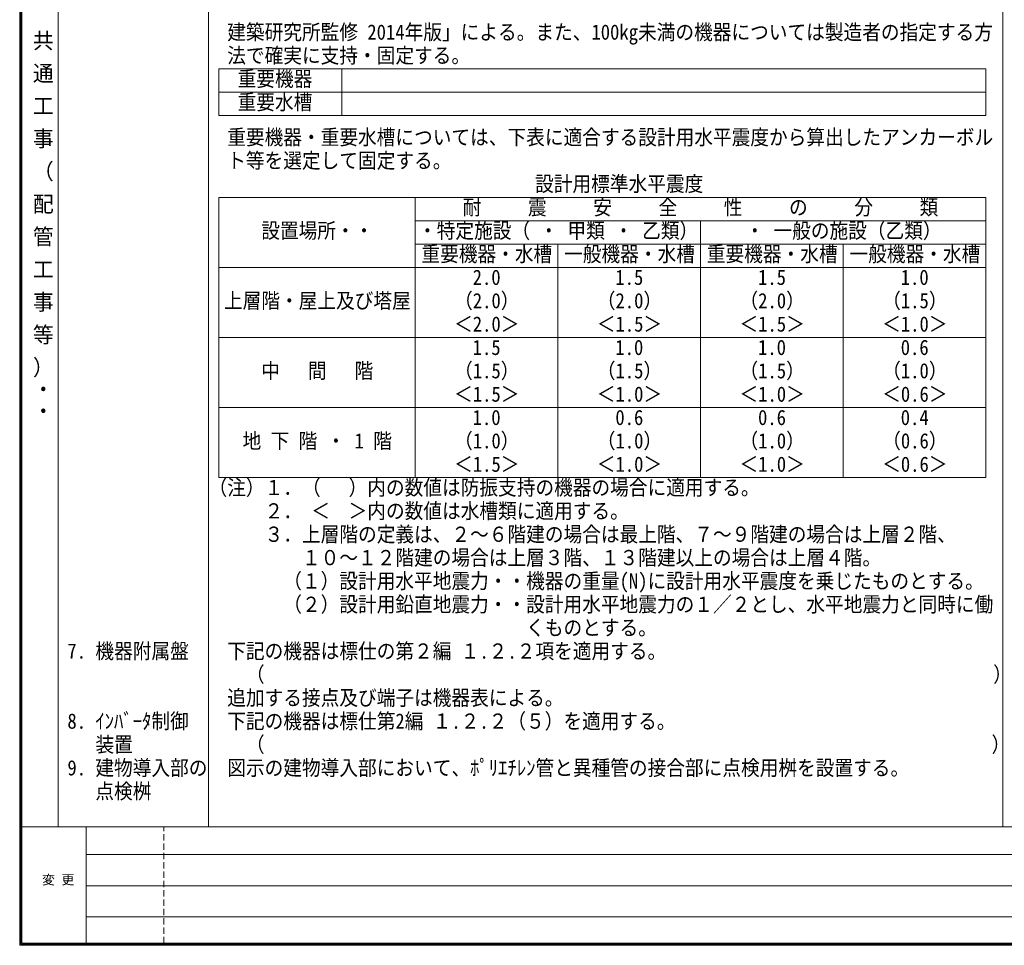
# Model space of a CAD drawing. Units: millimetres on the paper. Extents: x -399 to 402, y -466 to 280.
# Drawn here: x -398.6 to -208.8, y -274.4 to -96.1 of the extents above; entities that cross this region are included whole.
import ezdxf
from ezdxf.enums import TextEntityAlignment as Align

# ---------------------------------------------------------------- set-up
doc = ezdxf.new("R2010")
doc.units = ezdxf.units.MM
doc.linetypes.add('DASHED1', pattern=[1.8, 1.2, -0.6])
for name, color, linetype, lineweight in [('0-0', 7, 'Continuous', 9), ('0-F', 7, 'Continuous', 9), ('F-0_枠', 2, 'Continuous', 9)]:
    doc.layers.add(name, color=color, linetype=linetype, lineweight=lineweight)
doc.styles.add('@ＭＳ ゴシック', font='')
doc.styles.add('ＭＳ ゴシック', font='')
doc.styles.get('@ＭＳ ゴシック').set_extended_font_data('@MS Gothic')
doc.styles.get('ＭＳ ゴシック').set_extended_font_data('MS Gothic')

msp = doc.modelspace()

# ---------------------------------------------------------------- linework, layer by layer
at = {"layer": '0-0', "color": 2}
for p, q in [((-360.207, -114.597), (-360.207, -105.597)), ((-360.207, -105.597), (-212.382, -105.597)), ((-336.494, -105.597), (-336.494, -114.597)), ((-212.382, -105.597), (-212.382, -114.597)), ((-360.207, -110.097), (-212.382, -110.097)), ((-360.207, -114.597), (-212.382, -114.597)), ((-360.207, -130.347), (-360.207, -184.347)), ((-212.382, -130.347), (-360.207, -130.347)), ((-322.382, -130.347), (-322.382, -184.347)), ((-212.382, -130.347), (-212.382, -184.347)), ((-322.382, -134.847), (-212.382, -134.847)), ((-267.382, -134.847), (-267.382, -184.347)), ((-322.382, -139.347), (-212.382, -139.347)), ((-294.882, -139.347), (-294.882, -184.347)), ((-239.882, -139.347), (-239.882, -184.347)), ((-360.207, -143.847), (-212.382, -143.847)), ((-212.382, -157.347), (-360.207, -157.347)), ((-360.207, -170.847), (-212.382, -170.847)), ((-212.382, -184.347), (-360.207, -184.347))]:
    msp.add_line(p, q, dxfattribs=at)
at = {"layer": '0-F', "color": 2}
for p, q in [((-391.207, -250.047), (-391.207, -251.631)), ((-362.207, -250.047), (-362.207, -251.631)), ((-209.157, -250.047), (-209.157, -251.631)), ((-398.207, -251.631), (195.677, -251.631)), ((401.993, -274.047), (-398.207, -274.047))]:
    msp.add_line(p, q, dxfattribs=at)
at = {"layer": '0-F', "color": 3}
msp.add_line((-385.807, -274.047), (-385.807, -251.631), dxfattribs=at)
at = {"layer": '0-F', "color": 3, "linetype": 'DASHED1'}
msp.add_line((-370.807, -274.047), (-370.807, -251.631), dxfattribs=at)
at = {"layer": '0-F'}
for p, q in [((-385.807, -256.959), (-206.457, -256.959)), ((-385.807, -262.959), (-206.457, -262.959)), ((-385.807, -268.959), (-206.457, -268.959)), ((393.792, -274.047), (-398.207, -274.047))]:
    msp.add_line(p, q, dxfattribs=at)
at = {"layer": 'F-0_枠'}
for p, q in [((-398.607, -274.447), (-398.607, 279.553)), ((-398.407, -274.247), (-398.407, 279.353)), ((-398.207, -274.047), (-398.207, 279.153)), ((-391.207, -250.047), (-391.207, 148.653)), ((-362.207, -250.047), (-362.207, 148.653)), ((-209.157, 148.653), (-209.157, -250.047)), ((402.393, -274.447), (-398.607, -274.447)), ((402.193, -274.247), (-398.407, -274.247))]:
    msp.add_line(p, q, dxfattribs=at)

# ---------------------------------------------------------------- texts
at = {"layer": '0-0', "style": 'ＭＳ ゴシック', "width": 0.9}
for s, p in [('\u3000建築研究所監修 2014年版」による。また、100kg未満の機器については製造者の指定する方', (-362.207, -100.847)), ('\u3000法で確実に支持・固定する。', (-362.207, -105.347)), ('\u3000重要機器', (-360.207, -109.847)), ('\u3000重要水槽', (-360.207, -114.347)), ('\u3000重要機器・重要水槽については、下表に適合する設計用水平震度から算出したアンカーボル', (-362.207, -121.097)), ('\u3000ト等を選定して固定する。', (-362.207, -125.597)), ('\u3000設計用標準水平震度', (-302.872, -130.084)), ('耐     震     安     全     性     の     分     類', (-313.232, -134.597)), ('設置場所・・', (-352.045, -139.097)), ('・特定施設（ ・ 甲類 ・ 乙類）', (-321.832, -139.097)), ('・ 一般の施設（乙類）', (-258.732, -139.097)), ('重要機器・水槽', (-321.182, -143.597)), ('一般機器・水槽', (-293.682, -143.597)), ('重要機器・水槽', (-266.182, -143.597)), ('一般機器・水槽', (-238.682, -143.597)), ('2.0', (-311.307, -148.097)), ('1.5', (-283.807, -148.097)), ('1.5', (-256.307, -148.097)), ('1.0', (-228.807, -148.097)), ('上層階・屋上及び塔屋', (-359.245, -152.597)), ('（2.0）', (-314.882, -152.597)), ('（2.0）', (-287.382, -152.597)), ('（2.0）', (-259.882, -152.597)), ('（1.5）', (-232.382, -152.597)), ('＜2.0＞', (-314.882, -157.097)), ('＜1.5＞', (-287.382, -157.097)), ('＜1.5＞', (-259.882, -157.097)), ('＜1.0＞', (-232.382, -157.097)), ('1.5', (-311.307, -161.597)), ('1.0', (-283.807, -161.597)), ('1.0', (-256.307, -161.597)), ('0.6', (-228.807, -161.597)), ('中   間   階', (-352.045, -166.097)), ('（1.5）', (-314.882, -166.097)), ('（1.5）', (-287.382, -166.097)), ('（1.5）', (-259.882, -166.097)), ('（1.0）', (-232.382, -166.097)), ('＜1.5＞', (-314.882, -170.597)), ('＜1.0＞', (-287.382, -170.597)), ('＜1.0＞', (-259.882, -170.597)), ('＜0.6＞', (-232.382, -170.597)), ('1.0', (-311.307, -175.097)), ('0.6', (-283.807, -175.097)), ('0.6', (-256.307, -175.097)), ('0.4', (-228.807, -175.097)), ('地 下 階 ・ 1 階', (-355.645, -179.597)), ('（1.0）', (-314.882, -179.597)), ('（1.0）', (-287.382, -179.597)), ('（1.0）', (-259.882, -179.597)), ('（0.6）', (-232.382, -179.597)), ('＜1.5＞', (-314.882, -184.097)), ('＜1.0＞', (-287.382, -184.097)), ('＜1.0＞', (-259.882, -184.097)), ('＜0.6＞', (-232.382, -184.097)), ('（注）１．（   ）内の数値は防振支持の機器の場合に適用する。', (-362.207, -188.597)), ('\u3000\u3000\u3000２． ＜  ＞内の数値は水槽類に適用する。', (-362.207, -193.097)), ('\u3000\u3000\u3000３．上層階の定義は、２～６階建の場合は最上階、７～９階建の場合は上層２階、', (-362.207, -197.597)), ('\u3000\u3000\u3000\u3000\u3000１０～１２階建の場合は上層３階、１３階建以上の場合は上層４階。', (-362.207, -202.097)), ('\u3000\u3000\u3000\u3000（１）設計用水平地震力・・機器の重量(N)に設計用水平震度を乗じたものとする。', (-362.207, -206.597)), ('\u3000\u3000\u3000\u3000（２）設計用鉛直地震力・・設計用水平地震力の１／２とし、水平地震力と同時に働', (-362.207, -211.097)), ('\u3000\u3000\u3000\u3000\u3000\u3000\u3000\u3000\u3000\u3000\u3000\u3000\u3000\u3000\u3000\u3000\u3000くものとする。', (-362.207, -215.597)), (' 7. 機器附属盤', (-391.207, -220.097)), ('\u3000下記の機器は標仕の第２編 １.２.２項を適用する。', (-362.207, -220.097)), ('\u3000\u3000（\u3000\u3000\u3000\u3000\u3000\u3000\u3000\u3000\u3000\u3000\u3000\u3000\u3000\u3000\u3000\u3000\u3000\u3000\u3000\u3000\u3000\u3000\u3000\u3000\u3000\u3000\u3000\u3000\u3000\u3000\u3000\u3000\u3000\u3000\u3000\u3000\u3000\u3000\u3000）', (-362.207, -224.597)), ('\u3000追加する接点及び端子は機器表による。', (-362.207, -229.097)), (' 8. ｲﾝﾊﾞｰﾀ制御', (-391.207, -233.597)), ('\u3000下記の機器は標仕第2編 １.２.２（５）を適用する。', (-362.207, -233.597)), ('\u3000\u3000装置', (-391.207, -238.097)), ('\u3000\u3000（  \u3000\u3000\u3000                                                                \u3000    ）', (-362.207, -238.097)), (' 9. 建物導入部の', (-391.207, -242.597)), ('\u3000図示の建物導入部において、ﾎﾟﾘｴﾁﾚﾝ管と異種管の接合部に点検用桝を設置する。', (-362.207, -242.597)), ('    点検桝', (-391.207, -247.097))]:
    msp.add_text(s, height=2.933, dxfattribs=at).set_placement(p, align=Align.BOTTOM_LEFT)
at = {"layer": '0-0', "style": '@ＭＳ ゴシック', "width": 1.05}
msp.add_text('共 通 工 事 （ 配 管 工 事 等 ）・・', height=2.933, rotation=270, dxfattribs=at).set_placement((-396.457, -97.997), align=Align.BOTTOM_LEFT)
at = {"layer": '0-F', "color": 4, "style": 'ＭＳ ゴシック'}
msp.add_text('変 更', height=1.833, dxfattribs=at).set_placement((-394.307, -263.281), align=Align.BOTTOM_LEFT)

doc.saveas('drawing.dxf')
